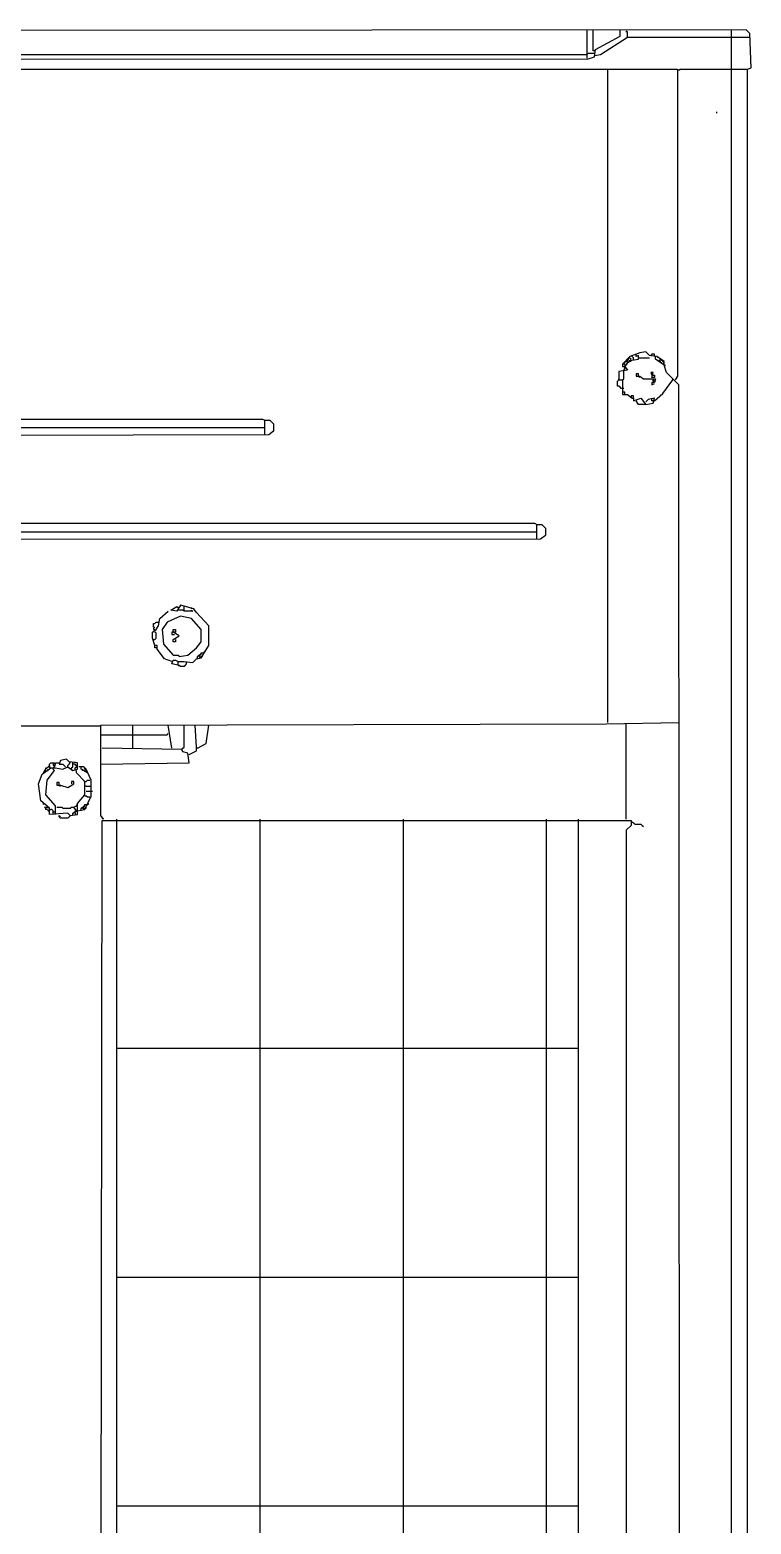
# Model space of a CAD drawing. Extents: x 3792242 to 5145247, y -1546315 to -1031918.
# Drawn here: x 3901548 to 3901964, y -1488283 to -1487421 of the extents above; entities that cross this region are included whole.
import ezdxf

# ---------------------------------------------------------------- set-up
doc = ezdxf.new("R2010")
doc.units = 0
doc.header["$MEASUREMENT"] = 0
doc.layers.add('ZZ-chladenie', color=133, linetype='CONTINUOUS')

msp = doc.modelspace()

# ---------------------------------------------------------------- linework, layer by layer
at = {"layer": 'ZZ-chladenie'}
for p, q in [((3901961.047, -1487420.766), (3901031.149, -1487421.473)), ((3901869.188, -1487437.018), (3901869.188, -1487420.766)), ((3901872.721, -1487432.779), (3901872.721, -1487420.766)), ((3901874.134, -1487432.072), (3901888.266, -1487424.299)), ((3901876.961, -1487434.899), (3901892.506, -1487425.006)), ((3901888.266, -1487421.473), (3901888.266, -1487420.766)), ((3901888.266, -1487424.299), (3901888.266, -1487421.473)), ((3901892.506, -1487422.179), (3901891.8, -1487421.473)), ((3901891.8, -1487421.473), (3901891.8, -1487422.179)), ((3901892.506, -1487425.006), (3901892.506, -1487422.179)), ((3901892.506, -1487425.006), (3901952.568, -1487425.006)), ((3901952.568, -1489110.27), (3901952.568, -1487420.766)), ((3901952.568, -1487425.006), (3901963.167, -1487425.006)), ((3901963.167, -1487422.886), (3901961.047, -1487420.766)), ((3901963.874, -1487442.671), (3901963.167, -1487422.886)), ((3901869.188, -1487434.899), (3901869.895, -1487434.192)), ((3901869.895, -1487434.192), (3901873.428, -1487434.192)), ((3901873.428, -1487432.779), (3901872.721, -1487432.779)), ((3901873.428, -1487436.312), (3901874.134, -1487432.072)), ((3901125.128, -1487434.899), (3901869.188, -1487434.899)), ((3901125.128, -1487437.018), (3901869.188, -1487437.725)), ((3901869.188, -1487437.725), (3901873.428, -1487436.312)), ((3901873.428, -1487435.605), (3901876.961, -1487434.899)), ((3901961.754, -1487443.378), (3901963.874, -1487442.671)), ((3901112.409, -1487443.378), (3901921.477, -1487443.378)), ((3901881.2, -1487820.707), (3901881.2, -1487443.378)), ((3901921.477, -1487443.378), (3901921.477, -1487620.737)), ((3901922.184, -1487444.084), (3901921.477, -1487444.084)), ((3901922.184, -1487444.084), (3901922.89, -1487443.378)), ((3901922.89, -1487443.378), (3901952.568, -1487443.378)), ((3901952.568, -1487443.378), (3901961.754, -1487443.378)), ((3901961.754, -1489110.27), (3901961.754, -1487443.378)), ((3901944.088, -1487468.816), (3901944.088, -1487468.109)), ((3901903.105, -1487606.605), (3901899.572, -1487607.311)), ((3901905.225, -1487608.724), (3901903.105, -1487606.605)), ((3901893.92, -1487609.431), (3901889.679, -1487613.671)), ((3901889.679, -1487613.671), (3901889.679, -1487615.084)), ((3901889.679, -1487615.084), (3901891.093, -1487615.084)), ((3901890.386, -1487613.671), (3901891.093, -1487612.964)), ((3901891.093, -1487614.377), (3901890.386, -1487613.671)), ((3901891.093, -1487615.084), (3901893.92, -1487611.551)), ((3901891.093, -1487612.964), (3901891.093, -1487612.258)), ((3901891.093, -1487612.258), (3901891.8, -1487612.258)), ((3901891.093, -1487615.084), (3901891.8, -1487614.377)), ((3901891.093, -1487616.497), (3901891.093, -1487615.084)), ((3901891.093, -1487615.084), (3901892.506, -1487617.204)), ((3901891.8, -1487612.258), (3901892.506, -1487611.551)), ((3901891.8, -1487613.671), (3901892.506, -1487612.964)), ((3901891.8, -1487614.377), (3901891.8, -1487613.671)), ((3901892.506, -1487611.551), (3901893.213, -1487610.844)), ((3901892.506, -1487612.964), (3901893.213, -1487612.258)), ((3901893.213, -1487610.844), (3901893.213, -1487610.138)), ((3901893.213, -1487610.138), (3901893.92, -1487610.138)), ((3901893.213, -1487612.258), (3901893.92, -1487612.258)), ((3901899.572, -1487607.311), (3901893.92, -1487609.431)), ((3901894.626, -1487610.844), (3901893.92, -1487610.138)), ((3901893.92, -1487611.551), (3901894.626, -1487610.844)), ((3901893.92, -1487611.551), (3901898.865, -1487610.844)), ((3901893.92, -1487612.258), (3901894.626, -1487611.551)), ((3901895.333, -1487609.431), (3901895.333, -1487608.724)), ((3901896.039, -1487610.138), (3901895.333, -1487609.431)), ((3901896.039, -1487611.551), (3901896.039, -1487610.138)), ((3901897.452, -1487609.431), (3901897.452, -1487608.018)), ((3901898.865, -1487608.724), (3901897.452, -1487609.431)), ((3901898.865, -1487610.844), (3901898.865, -1487608.724)), ((3901898.865, -1487610.138), (3901905.225, -1487610.138)), ((3901909.465, -1487609.431), (3901905.225, -1487608.724)), ((3901906.638, -1487608.018), (3901905.931, -1487608.724)), ((3901905.931, -1487608.724), (3901906.638, -1487608.724)), ((3901908.052, -1487608.018), (3901906.638, -1487608.018)), ((3901908.052, -1487609.431), (3901908.052, -1487608.018)), ((3901908.758, -1487610.844), (3901908.758, -1487609.431)), ((3901913.704, -1487614.377), (3901908.758, -1487610.844)), ((3901913.704, -1487612.258), (3901909.465, -1487609.431)), ((3901910.172, -1487610.138), (3901910.172, -1487609.431)), ((3901910.878, -1487611.551), (3901911.585, -1487610.844)), ((3901911.585, -1487612.258), (3901910.878, -1487611.551)), ((3901911.585, -1487610.844), (3901912.291, -1487611.551)), ((3901911.585, -1487612.964), (3901911.585, -1487612.258)), ((3901912.291, -1487612.964), (3901911.585, -1487612.964)), ((3901912.998, -1487611.551), (3901912.291, -1487611.551)), ((3901912.998, -1487612.258), (3901912.998, -1487611.551)), ((3901913.704, -1487612.964), (3901912.998, -1487612.258)), ((3901912.998, -1487613.671), (3901913.704, -1487612.964)), ((3901913.704, -1487614.377), (3901912.998, -1487613.671)), ((3901913.704, -1487614.377), (3901913.704, -1487612.258)), ((3901913.704, -1487614.377), (3901914.411, -1487614.377)), ((3901915.118, -1487618.617), (3901913.704, -1487614.377)), ((3901886.853, -1487623.563), (3901887.56, -1487622.857)), ((3901886.853, -1487626.39), (3901886.853, -1487623.563)), ((3901892.506, -1487617.204), (3901887.56, -1487617.91)), ((3901887.56, -1487617.91), (3901887.56, -1487622.857)), ((3901887.56, -1487622.857), (3901887.56, -1487622.15)), ((3901887.56, -1487622.857), (3901889.679, -1487622.857)), ((3901889.679, -1487622.857), (3901890.386, -1487622.15)), ((3901889.679, -1487622.857), (3901889.679, -1487631.336)), ((3901890.386, -1487617.204), (3901891.093, -1487616.497)), ((3901890.386, -1487622.15), (3901890.386, -1487617.204)), ((3901898.865, -1487619.324), (3901897.452, -1487619.324)), ((3901897.452, -1487619.324), (3901897.452, -1487620.737)), ((3901897.452, -1487620.737), (3901899.572, -1487620.737)), ((3901898.865, -1487620.737), (3901898.865, -1487619.324)), ((3901898.865, -1487620.737), (3901899.572, -1487621.444)), ((3901899.572, -1487620.737), (3901901.692, -1487622.15)), ((3901901.692, -1487622.15), (3901908.758, -1487622.15)), ((3901907.345, -1487618.617), (3901905.931, -1487618.617)), ((3901905.931, -1487618.617), (3901906.638, -1487620.031)), ((3901906.638, -1487621.444), (3901907.345, -1487618.617)), ((3901906.638, -1487620.031), (3901908.052, -1487620.031)), ((3901908.052, -1487621.444), (3901906.638, -1487621.444)), ((3901908.052, -1487624.27), (3901906.638, -1487624.27)), ((3901906.638, -1487624.27), (3901906.638, -1487625.683)), ((3901907.345, -1487623.563), (3901907.345, -1487622.857)), ((3901907.345, -1487622.857), (3901908.052, -1487623.563)), ((3901908.052, -1487623.563), (3901907.345, -1487623.563)), ((3901908.052, -1487620.031), (3901908.052, -1487621.444)), ((3901908.758, -1487622.15), (3901908.052, -1487624.27)), ((3901912.998, -1487630.629), (3901918.651, -1487622.857)), ((3901922.184, -1487625.683), (3901915.118, -1487618.617)), ((3901918.651, -1487622.857), (3901918.651, -1487622.15)), ((3901921.477, -1487620.737), (3901920.064, -1487622.857)), ((3901887.56, -1487626.39), (3901886.853, -1487626.39)), ((3901888.266, -1487627.097), (3901887.56, -1487626.39)), ((3901888.973, -1487627.803), (3901888.266, -1487627.097)), ((3901890.386, -1487627.803), (3901888.973, -1487627.803)), ((3901890.386, -1487629.923), (3901889.679, -1487629.923)), ((3901889.679, -1487631.336), (3901892.506, -1487631.336)), ((3901891.093, -1487629.923), (3901890.386, -1487629.923)), ((3901891.093, -1487631.336), (3901891.093, -1487629.923)), ((3901892.506, -1487631.336), (3901895.333, -1487633.456)), ((3901896.039, -1487632.042), (3901894.626, -1487632.042)), ((3901894.626, -1487632.042), (3901894.626, -1487632.749)), ((3901894.626, -1487632.749), (3901894.626, -1487633.456)), ((3901896.039, -1487633.456), (3901896.039, -1487632.042)), ((3901906.638, -1487625.683), (3901908.052, -1487624.976)), ((3901908.052, -1487634.869), (3901912.998, -1487630.629)), ((3901922.89, -1489110.27), (3901922.184, -1487625.683)), ((3901895.333, -1487633.456), (3901896.039, -1487633.456)), ((3901896.039, -1487633.456), (3901896.039, -1487634.869)), ((3901896.039, -1487634.869), (3901900.279, -1487633.456)), ((3901898.865, -1487636.989), (3901897.452, -1487634.869)), ((3901903.105, -1487636.989), (3901898.865, -1487636.989)), ((3901900.279, -1487633.456), (3901903.105, -1487636.989)), ((3901904.518, -1487634.163), (3901903.105, -1487635.576)), ((3901903.105, -1487636.989), (3901907.345, -1487636.282)), ((3901908.052, -1487633.456), (3901904.518, -1487634.163)), ((3901906.638, -1487634.869), (3901906.638, -1487633.456)), ((3901908.052, -1487634.869), (3901906.638, -1487634.869)), ((3901907.345, -1487636.282), (3901908.052, -1487633.456)), ((3901310.26, -1487645.468), (3901681.936, -1487645.468)), ((3901681.936, -1487645.468), (3901683.35, -1487646.175)), ((3901683.35, -1487654.654), (3901683.35, -1487646.175)), ((3901683.35, -1487646.175), (3901686.176, -1487646.175)), ((3901686.176, -1487646.175), (3901688.296, -1487648.294)), ((3901688.296, -1487648.294), (3901688.296, -1487652.534)), ((3901309.553, -1487650.415), (3901683.35, -1487650.415)), ((3901685.47, -1487654.654), (3901310.26, -1487655.36)), ((3901688.296, -1487652.534), (3901685.47, -1487654.654)), ((3901152.686, -1487710.476), (3901840.217, -1487710.476)), ((3901153.392, -1487705.53), (3901838.804, -1487705.53)), ((3901838.804, -1487705.53), (3901840.217, -1487706.237)), ((3901840.217, -1487714.716), (3901840.217, -1487706.237)), ((3901840.217, -1487706.237), (3901843.043, -1487706.237)), ((3901843.043, -1487706.237), (3901845.163, -1487708.356)), ((3901845.163, -1487708.356), (3901845.163, -1487712.596)), ((3901842.337, -1487714.716), (3901153.392, -1487715.423)), ((3901845.163, -1487712.596), (3901842.337, -1487714.716)), ((3901628.941, -1487755.699), (3901632.474, -1487753.58)), ((3901634.593, -1487752.873), (3901632.474, -1487756.406)), ((3901632.474, -1487753.58), (3901633.18, -1487754.286)), ((3901642.366, -1487754.993), (3901634.593, -1487752.873)), ((3901636.714, -1487755.699), (3901636.714, -1487753.58)), ((3901621.875, -1487764.885), (3901622.581, -1487760.646)), ((3901622.581, -1487760.646), (3901627.528, -1487756.406)), ((3901634.593, -1487759.233), (3901626.821, -1487762.765)), ((3901632.474, -1487756.406), (3901628.941, -1487755.699)), ((3901636.007, -1487755.699), (3901633.18, -1487755.699)), ((3901640.953, -1487760.646), (3901634.593, -1487759.233)), ((3901636.714, -1487756.406), (3901636.007, -1487755.699)), ((3901641.659, -1487756.406), (3901636.714, -1487756.406)), ((3901640.953, -1487754.993), (3901640.953, -1487754.286)), ((3901640.953, -1487756.406), (3901640.953, -1487755.699)), ((3901640.953, -1487755.699), (3901641.659, -1487756.406)), ((3901646.606, -1487767.005), (3901640.953, -1487760.646)), ((3901643.78, -1487757.112), (3901642.366, -1487754.993)), ((3901650.846, -1487764.885), (3901643.78, -1487757.112)), ((3901618.341, -1487768.418), (3901620.462, -1487767.005)), ((3901618.341, -1487771.951), (3901618.341, -1487768.418)), ((3901619.048, -1487765.592), (3901619.048, -1487763.472)), ((3901619.048, -1487763.472), (3901619.755, -1487763.472)), ((3901619.048, -1487765.592), (3901619.755, -1487765.592)), ((3901619.755, -1487765.592), (3901619.048, -1487766.299)), ((3901619.048, -1487766.299), (3901619.048, -1487767.005)), ((3901619.048, -1487767.005), (3901619.755, -1487767.005)), ((3901619.755, -1487763.472), (3901620.462, -1487762.765)), ((3901620.462, -1487769.125), (3901619.755, -1487768.418)), ((3901620.462, -1487762.765), (3901621.875, -1487762.765)), ((3901620.462, -1487767.005), (3901621.875, -1487764.885)), ((3901620.462, -1487771.951), (3901620.462, -1487769.125)), ((3901626.821, -1487762.765), (3901623.994, -1487767.005)), ((3901623.994, -1487767.005), (3901624.701, -1487775.485)), ((3901630.354, -1487768.418), (3901629.648, -1487768.418)), ((3901629.648, -1487768.418), (3901629.648, -1487769.832)), ((3901629.648, -1487769.832), (3901631.061, -1487769.832)), ((3901630.354, -1487768.418), (3901630.354, -1487767.005)), ((3901630.354, -1487767.005), (3901631.767, -1487767.005)), ((3901633.887, -1487770.538), (3901630.354, -1487768.418)), ((3901631.767, -1487768.418), (3901630.354, -1487768.418)), ((3901630.354, -1487772.658), (3901633.887, -1487770.538)), ((3901631.767, -1487767.005), (3901631.767, -1487768.418)), ((3901646.606, -1487774.071), (3901646.606, -1487767.005)), ((3901650.846, -1487776.191), (3901650.846, -1487764.885)), ((3901619.755, -1487776.191), (3901618.341, -1487771.951)), ((3901619.048, -1487772.658), (3901618.341, -1487772.658)), ((3901619.048, -1487772.658), (3901619.755, -1487772.658)), ((3901619.755, -1487772.658), (3901620.462, -1487771.951)), ((3901619.755, -1487777.604), (3901619.755, -1487776.191)), ((3901621.168, -1487776.191), (3901619.755, -1487776.191)), ((3901621.168, -1487777.604), (3901619.755, -1487777.604)), ((3901621.168, -1487778.311), (3901621.168, -1487776.191)), ((3901625.407, -1487783.964), (3901621.168, -1487778.311)), ((3901624.701, -1487775.485), (3901630.354, -1487781.844)), ((3901630.354, -1487774.071), (3901630.354, -1487772.658)), ((3901631.767, -1487774.071), (3901630.354, -1487774.071)), ((3901631.767, -1487772.658), (3901631.767, -1487774.071)), ((3901638.833, -1487781.844), (3901643.78, -1487777.604)), ((3901643.78, -1487777.604), (3901646.606, -1487774.071)), ((3901646.606, -1487783.257), (3901650.846, -1487776.191)), ((3901629.648, -1487785.377), (3901625.407, -1487783.964)), ((3901629.648, -1487786.79), (3901630.354, -1487784.67)), ((3901633.18, -1487787.496), (3901629.648, -1487786.79)), ((3901630.354, -1487781.844), (3901633.18, -1487781.844)), ((3901630.354, -1487784.67), (3901631.767, -1487784.67)), ((3901631.767, -1487784.67), (3901633.18, -1487785.377)), ((3901633.18, -1487781.844), (3901633.887, -1487782.551)), ((3901633.18, -1487787.496), (3901633.18, -1487785.377)), ((3901633.18, -1487785.377), (3901636.714, -1487785.377)), ((3901633.18, -1487787.496), (3901633.887, -1487788.203)), ((3901633.18, -1487787.496), (3901633.887, -1487787.496)), ((3901633.887, -1487782.551), (3901638.833, -1487781.844)), ((3901633.887, -1487787.496), (3901634.593, -1487788.203)), ((3901634.593, -1487788.203), (3901636.714, -1487788.203)), ((3901636.714, -1487785.377), (3901641.659, -1487786.083)), ((3901636.714, -1487788.203), (3901637.42, -1487787.496)), ((3901637.42, -1487787.496), (3901638.127, -1487786.79)), ((3901638.127, -1487786.79), (3901638.127, -1487786.083)), ((3901641.659, -1487786.083), (3901643.78, -1487783.964)), ((3901643.78, -1487783.964), (3901646.606, -1487783.257)), ((3901644.486, -1487782.551), (3901645.193, -1487781.844)), ((3901644.486, -1487783.964), (3901644.486, -1487782.551)), ((3901645.193, -1487782.551), (3901645.9, -1487781.844)), ((3901645.193, -1487781.844), (3901645.9, -1487781.844)), ((3901645.193, -1487782.551), (3901645.9, -1487783.257)), ((3901645.9, -1487783.257), (3901645.193, -1487782.551)), ((3901645.9, -1487781.844), (3901645.9, -1487781.137)), ((3901645.9, -1487781.137), (3901646.606, -1487781.137)), ((3901645.9, -1487781.844), (3901646.606, -1487781.137)), ((3901645.9, -1487783.257), (3901646.606, -1487782.551)), ((3901646.606, -1487781.137), (3901646.606, -1487780.43)), ((3901646.606, -1487780.43), (3901648.019, -1487780.43)), ((3901646.606, -1487782.551), (3901647.313, -1487782.551)), ((3901647.313, -1487782.551), (3901647.313, -1487781.844)), ((3901648.019, -1487780.43), (3901648.726, -1487779.724)), ((3901588.664, -1487822.121), (3901880.494, -1487821.414)), ((3901588.664, -1487874.41), (3901588.664, -1487822.121)), ((3901607.036, -1487835.546), (3901607.036, -1487822.121)), ((3901629.648, -1487835.546), (3901627.528, -1487822.121)), ((3901636.714, -1487834.839), (3901636.714, -1487822.121)), ((3901643.78, -1487834.839), (3901643.073, -1487822.121)), ((3901649.432, -1487832.72), (3901650.846, -1487822.121)), ((3901880.494, -1487821.414), (3901922.184, -1487820.707)), ((3901891.8, -1487876.53), (3901891.8, -1487821.414)), ((3901588.664, -1487822.827), (3901113.822, -1487822.827)), ((3901588.664, -1487827.773), (3901607.036, -1487827.773)), ((3901607.036, -1487827.773), (3901626.821, -1487827.773)), ((3901626.821, -1487827.773), (3901627.528, -1487827.067)), ((3901635.3, -1487836.253), (3901589.371, -1487835.546)), ((3901635.3, -1487836.253), (3901636.007, -1487835.546)), ((3901635.3, -1487836.253), (3901635.3, -1487836.96)), ((3901636.007, -1487837.666), (3901635.3, -1487836.253)), ((3901636.007, -1487835.546), (3901636.714, -1487834.839)), ((3901638.833, -1487838.373), (3901636.007, -1487837.666)), ((3901639.54, -1487844.026), (3901638.833, -1487838.373)), ((3901639.54, -1487839.079), (3901643.78, -1487836.96)), ((3901643.78, -1487836.96), (3901643.78, -1487834.839)), ((3901644.486, -1487835.546), (3901643.78, -1487835.546)), ((3901644.486, -1487835.546), (3901649.432, -1487832.72)), ((3901554.747, -1487850.385), (3901559.693, -1487846.852)), ((3901555.453, -1487849.678), (3901556.866, -1487847.559)), ((3901556.16, -1487848.265), (3901556.866, -1487847.559)), ((3901556.16, -1487848.265), (3901556.866, -1487848.972)), ((3901556.866, -1487848.972), (3901556.16, -1487848.265)), ((3901556.866, -1487847.559), (3901558.987, -1487845.439)), ((3901556.866, -1487847.559), (3901556.866, -1487846.852)), ((3901556.866, -1487846.852), (3901557.573, -1487846.852)), ((3901556.866, -1487848.972), (3901557.573, -1487848.265)), ((3901557.573, -1487848.265), (3901558.28, -1487848.265)), ((3901557.573, -1487853.918), (3901561.813, -1487848.265)), ((3901558.28, -1487848.265), (3901558.28, -1487847.559)), ((3901558.987, -1487844.732), (3901559.693, -1487844.026)), ((3901558.987, -1487845.439), (3901558.987, -1487844.732)), ((3901558.987, -1487845.439), (3901558.987, -1487846.852)), ((3901558.987, -1487846.852), (3901558.987, -1487845.439)), ((3901559.693, -1487844.026), (3901561.813, -1487844.026)), ((3901559.693, -1487846.852), (3901562.519, -1487846.852)), ((3901561.813, -1487844.026), (3901561.106, -1487844.732)), ((3901561.106, -1487844.732), (3901561.106, -1487845.439)), ((3901561.106, -1487845.439), (3901561.813, -1487845.439)), ((3901561.106, -1487846.852), (3901561.813, -1487846.146)), ((3901561.106, -1487847.559), (3901561.106, -1487846.852)), ((3901561.813, -1487848.265), (3901561.106, -1487847.559)), ((3901561.813, -1487845.439), (3901562.519, -1487844.732)), ((3901561.813, -1487845.439), (3901562.519, -1487845.439)), ((3901561.813, -1487846.146), (3901561.813, -1487845.439)), ((3901562.519, -1487844.732), (3901562.519, -1487844.026)), ((3901562.519, -1487844.026), (3901564.639, -1487844.026)), ((3901562.519, -1487846.852), (3901566.759, -1487847.559)), ((3901565.346, -1487842.612), (3901564.639, -1487844.732)), ((3901564.639, -1487844.732), (3901566.759, -1487844.732)), ((3901568.879, -1487841.905), (3901565.346, -1487842.612)), ((3901566.759, -1487844.732), (3901568.172, -1487846.146)), ((3901566.759, -1487847.559), (3901569.585, -1487846.146)), ((3901570.292, -1487843.319), (3901568.879, -1487841.905)), ((3901569.585, -1487845.439), (3901570.292, -1487844.732)), ((3901569.585, -1487846.146), (3901569.585, -1487845.439)), ((3901569.585, -1487846.146), (3901569.585, -1487846.852)), ((3901569.585, -1487846.146), (3901572.412, -1487848.265)), ((3901575.239, -1487844.026), (3901570.292, -1487843.319)), ((3901570.292, -1487844.732), (3901570.999, -1487844.026)), ((3901570.999, -1487844.026), (3901570.999, -1487843.319)), ((3901571.705, -1487846.852), (3901572.412, -1487846.146)), ((3901571.705, -1487847.559), (3901571.705, -1487846.852)), ((3901571.705, -1487847.559), (3901571.705, -1487848.265)), ((3901572.412, -1487844.732), (3901572.412, -1487844.026)), ((3901572.412, -1487846.146), (3901572.412, -1487844.732)), ((3901573.825, -1487844.732), (3901572.412, -1487844.732)), ((3901572.412, -1487848.265), (3901575.239, -1487847.559)), ((3901573.825, -1487844.026), (3901573.825, -1487843.319)), ((3901573.825, -1487844.732), (3901573.825, -1487845.439)), ((3901574.532, -1487845.439), (3901573.825, -1487844.732)), ((3901573.825, -1487846.852), (3901574.532, -1487846.146)), ((3901573.825, -1487848.265), (3901573.825, -1487846.852)), ((3901574.532, -1487846.146), (3901574.532, -1487845.439)), ((3901574.532, -1487849.678), (3901574.532, -1487848.265)), ((3901575.239, -1487847.559), (3901575.239, -1487844.026)), ((3901578.771, -1487846.146), (3901575.945, -1487846.146)), ((3901577.358, -1487847.559), (3901577.358, -1487846.146)), ((3901580.891, -1487849.678), (3901577.358, -1487847.559)), ((3901578.065, -1487848.265), (3901578.065, -1487847.559)), ((3901578.771, -1487848.265), (3901578.065, -1487848.265)), ((3901580.185, -1487847.559), (3901578.771, -1487846.146)), ((3901579.478, -1487846.852), (3901578.771, -1487846.852)), ((3901578.771, -1487848.265), (3901579.478, -1487848.972)), ((3901579.478, -1487847.559), (3901579.478, -1487846.852)), ((3901580.185, -1487848.265), (3901579.478, -1487847.559)), ((3901579.478, -1487848.972), (3901580.185, -1487848.265)), ((3901579.478, -1487848.972), (3901580.185, -1487848.265)), ((3901583.011, -1487853.918), (3901580.185, -1487847.559)), ((3901588.664, -1487844.732), (3901639.54, -1487844.026)), ((3901552.627, -1487856.038), (3901554.747, -1487850.385)), ((3901554.04, -1487865.93), (3901552.627, -1487856.038)), ((3901556.866, -1487862.397), (3901557.573, -1487853.918)), ((3901564.639, -1487855.331), (3901563.226, -1487855.331)), ((3901563.226, -1487855.331), (3901563.226, -1487856.744)), ((3901563.226, -1487856.744), (3901565.346, -1487856.744)), ((3901564.639, -1487856.744), (3901564.639, -1487855.331)), ((3901564.639, -1487856.744), (3901565.346, -1487857.451)), ((3901565.346, -1487856.744), (3901569.585, -1487858.157)), ((3901569.585, -1487858.157), (3901573.119, -1487856.038)), ((3901573.119, -1487854.625), (3901571.705, -1487854.625)), ((3901571.705, -1487854.625), (3901571.705, -1487856.038)), ((3901573.119, -1487856.038), (3901573.119, -1487854.625)), ((3901579.478, -1487854.625), (3901574.532, -1487849.678)), ((3901579.478, -1487854.625), (3901578.771, -1487854.625)), ((3901579.478, -1487854.625), (3901580.185, -1487854.625)), ((3901579.478, -1487862.397), (3901579.478, -1487854.625)), ((3901580.185, -1487854.625), (3901580.891, -1487853.918)), ((3901580.891, -1487853.918), (3901582.305, -1487853.918)), ((3901583.011, -1487863.104), (3901583.011, -1487853.918)), ((3901558.987, -1487870.17), (3901554.04, -1487865.93)), ((3901562.519, -1487868.757), (3901556.866, -1487862.397)), ((3901575.239, -1487867.344), (3901579.478, -1487862.397)), ((3901580.185, -1487857.451), (3901579.478, -1487857.451)), ((3901580.185, -1487863.104), (3901579.478, -1487863.104)), ((3901579.478, -1487870.877), (3901583.011, -1487863.104)), ((3901580.185, -1487857.451), (3901583.011, -1487857.451)), ((3901580.185, -1487860.278), (3901583.011, -1487860.278)), ((3901580.891, -1487863.811), (3901580.185, -1487863.104)), ((3901582.305, -1487863.811), (3901580.891, -1487863.811)), ((3901582.305, -1487863.811), (3901583.011, -1487863.811)), ((3901583.011, -1487860.278), (3901583.718, -1487860.278)), ((3901555.453, -1487868.051), (3901555.453, -1487867.344)), ((3901558.987, -1487872.29), (3901556.16, -1487869.464)), ((3901556.16, -1487869.464), (3901557.573, -1487869.464)), ((3901556.866, -1487870.877), (3901556.866, -1487870.17)), ((3901557.573, -1487870.877), (3901556.866, -1487870.877)), ((3901558.28, -1487869.464), (3901557.573, -1487869.464)), ((3901558.28, -1487870.17), (3901558.28, -1487869.464)), ((3901558.28, -1487871.583), (3901558.987, -1487870.877)), ((3901558.987, -1487872.29), (3901558.28, -1487871.583)), ((3901558.987, -1487873.703), (3901558.987, -1487870.17)), ((3901558.987, -1487870.877), (3901559.693, -1487870.877)), ((3901569.585, -1487872.996), (3901558.987, -1487873.703)), ((3901560.4, -1487870.877), (3901559.693, -1487870.877)), ((3901561.106, -1487871.583), (3901560.4, -1487870.877)), ((3901561.106, -1487873.703), (3901561.106, -1487871.583)), ((3901561.106, -1487872.29), (3901562.519, -1487872.29)), ((3901562.519, -1487873.703), (3901562.519, -1487868.757)), ((3901563.226, -1487869.464), (3901566.053, -1487869.464)), ((3901564.639, -1487875.116), (3901564.639, -1487874.41)), ((3901564.639, -1487874.41), (3901565.346, -1487875.116)), ((3901566.053, -1487869.464), (3901566.759, -1487870.17)), ((3901566.759, -1487870.17), (3901570.999, -1487870.17)), ((3901570.999, -1487874.41), (3901569.585, -1487872.996)), ((3901570.999, -1487874.41), (3901570.292, -1487875.116)), ((3901570.999, -1487870.17), (3901571.705, -1487869.464)), ((3901570.999, -1487874.41), (3901575.239, -1487873.703)), ((3901571.705, -1487869.464), (3901573.119, -1487869.464)), ((3901572.412, -1487872.996), (3901574.532, -1487871.583)), ((3901572.412, -1487874.41), (3901572.412, -1487872.996)), ((3901573.119, -1487869.464), (3901574.532, -1487868.757)), ((3901574.532, -1487871.583), (3901573.119, -1487869.464)), ((3901573.825, -1487872.996), (3901573.825, -1487871.583)), ((3901573.825, -1487872.996), (3901573.825, -1487873.703)), ((3901574.532, -1487868.757), (3901575.239, -1487868.051)), ((3901575.239, -1487873.703), (3901575.239, -1487867.344)), ((3901575.239, -1487871.583), (3901579.478, -1487870.877)), ((3901577.358, -1487870.17), (3901578.065, -1487869.464)), ((3901577.358, -1487871.583), (3901577.358, -1487870.17)), ((3901578.065, -1487870.17), (3901578.771, -1487869.464)), ((3901578.065, -1487869.464), (3901578.771, -1487869.464)), ((3901578.065, -1487870.17), (3901578.771, -1487870.877)), ((3901578.771, -1487870.877), (3901578.065, -1487870.17)), ((3901578.771, -1487869.464), (3901578.771, -1487868.757)), ((3901578.771, -1487868.757), (3901579.478, -1487868.757)), ((3901578.771, -1487869.464), (3901579.478, -1487868.757)), ((3901578.771, -1487870.877), (3901579.478, -1487870.17)), ((3901579.478, -1487868.757), (3901579.478, -1487868.051)), ((3901579.478, -1487868.051), (3901580.891, -1487868.051)), ((3901579.478, -1487870.17), (3901580.185, -1487870.17)), ((3901580.185, -1487870.17), (3901580.185, -1487869.464)), ((3901580.891, -1487868.051), (3901581.598, -1487867.344)), ((3901590.078, -1487876.53), (3901588.664, -1487874.41)), ((3901565.346, -1487875.823), (3901564.639, -1487875.116)), ((3901569.585, -1487875.823), (3901565.346, -1487875.823)), ((3901570.292, -1487875.116), (3901569.585, -1487875.823)), ((3901588.664, -1488402.954), (3901589.371, -1487877.236)), ((3901590.078, -1487876.53), (3901589.371, -1487875.823)), ((3901589.371, -1487877.236), (3901894.626, -1487877.236)), ((3901597.85, -1488405.074), (3901597.85, -1487876.53)), ((3901680.523, -1488405.074), (3901680.523, -1487876.53)), ((3901763.197, -1488405.074), (3901763.197, -1487876.53)), ((3901845.87, -1488405.074), (3901845.87, -1487876.53)), ((3901864.242, -1488405.074), (3901864.242, -1487876.53)), ((3901894.626, -1487880.062), (3901891.8, -1487882.889)), ((3901891.8, -1487882.889), (3901891.8, -1488405.074)), ((3901894.626, -1487877.236), (3901894.626, -1487880.062)), ((3901895.333, -1487878.649), (3901895.333, -1487877.943)), ((3901895.333, -1487877.943), (3901896.039, -1487878.649)), ((3901896.039, -1487878.649), (3901896.746, -1487879.356)), ((3901896.746, -1487879.356), (3901900.279, -1487879.356)), ((3901900.279, -1487879.356), (3901900.986, -1487880.062)), ((3901900.986, -1487880.062), (3901901.692, -1487880.769)), ((3901597.85, -1488008.666), (3901680.523, -1488008.666)), ((3901680.523, -1488008.666), (3901763.197, -1488008.666)), ((3901763.197, -1488008.666), (3901845.87, -1488008.666)), ((3901845.87, -1488008.666), (3901864.242, -1488008.666)), ((3901597.85, -1488140.802), (3901680.523, -1488140.802)), ((3901680.523, -1488140.802), (3901763.197, -1488140.802)), ((3901763.197, -1488140.802), (3901845.87, -1488140.802)), ((3901845.87, -1488140.802), (3901864.242, -1488140.802)), ((3901597.85, -1488272.938), (3901680.523, -1488272.938)), ((3901680.523, -1488272.938), (3901763.197, -1488272.938)), ((3901763.197, -1488272.938), (3901845.87, -1488272.938)), ((3901845.87, -1488272.938), (3901864.242, -1488272.938))]:
    msp.add_line(p, q, dxfattribs=at)

doc.saveas('drawing.dxf')
